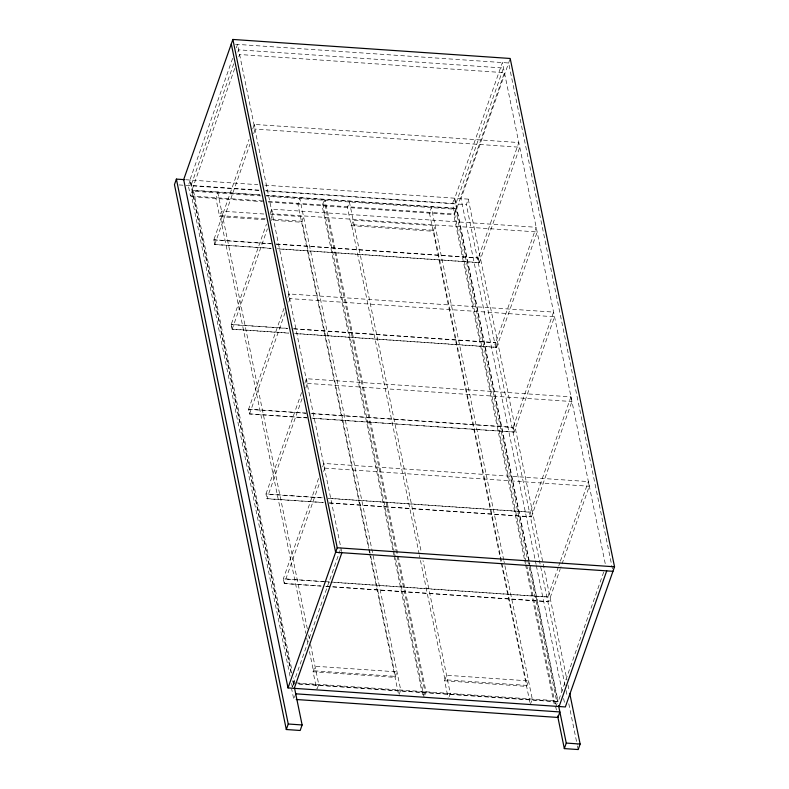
<?xml version="1.0" encoding="UTF-8"?>
<svg xmlns="http://www.w3.org/2000/svg" width="789" height="789" viewBox="0 0 789 789"><rect width="100%" height="100%" fill="white"/><g stroke="black" fill="none" stroke-linecap="round" stroke-linejoin="round"><path stroke-width="0.59" stroke-dasharray="3.94 2.96" d="M232.647 58.307L189.912 180.03L291.033 672.652M236.305 47.873L237.528 44.391L341.627 551.541M233.761 63.751L191.037 185.484L259.699 190.188M237.834 52.163L238.643 49.835L503.49 68.012L455.884 203.651L265.824 190.613M234.718 68.426L191.993 190.149L260.656 194.863M238.791 56.828L239.609 54.51L504.457 72.687L456.841 208.326L266.79 195.278M262.944 200.919L190.455 195.948L192.388 190.435L259.966 195.07M290.056 676.173L191.658 196.796L193.591 191.283L261.909 195.968M264.926 219.737L219.648 216.63L221.581 211.117L264.414 214.046M271.071 248.427L214.746 244.57L213.789 239.895L249.058 139.406M252.707 129.031L254.324 124.415L518.827 142.562L478.282 258.042L479.248 262.717L277.195 248.851M214.746 244.57L250.024 144.081M253.663 133.696L255.281 129.08L254.324 124.415M288.468 333.155L232.134 329.289L231.177 324.614L266.455 224.125M270.094 213.75L271.712 209.134L536.214 227.281L495.679 342.761L496.636 347.436L294.583 333.569M232.134 329.289L267.412 228.8M271.051 218.415L272.669 213.799L271.712 209.134M307.099 417.904L249.521 414.008L248.584 409.284L284.208 307.789M287.857 297.414L289.07 293.952L553.572 312.099L513.067 427.48M392.814 549.894L322.168 205.751L324.111 200.238L266.8 196.303M249.521 414.008L285.174 312.464M288.813 302.088L290.027 298.627L289.07 293.952M394.352 552.379L323.214 205.83L325.147 200.307L455.667 209.263L556.541 700.721L555.387 704.025M351.204 225.654L353.147 220.141L435.124 225.762L433.191 231.276L351.204 225.654L347.476 207.487L349.419 201.974L421.296 552.152M301.585 392.567L265.942 494.101L322.287 497.918M304.82 383.336L306.438 378.72L570.94 396.867L571.907 401.542L531.401 516.923L530.494 512.1L328.441 498.244M323.243 502.593L266.899 498.776L302.542 397.232M305.777 388.01L307.404 383.395L306.438 378.72M318.569 478.44L283.29 578.929L329.832 582.114M322.622 466.901L323.835 463.439L588.338 481.586L589.294 486.261L560.545 568.149M320.995 586.119L284.257 583.594L319.525 483.105M323.579 471.575L324.792 468.114L323.835 463.439M524.369 558.918L453.724 214.786L455.667 209.263M509.802 59.609L461.003 198.631L535.11 559.648M293.301 683.678L340.503 549.193M292.433 686.755L293.587 683.442M293.695 684.941L294.475 682.732L293.478 677.909M565.082 685.661L466.348 204.647L468.281 199.134L263.98 185.109M295.717 693.817L293.784 699.34L291.654 688.955M313.075 671.755L315.008 666.232L396.995 671.863L395.062 677.376L313.075 671.755L316.567 688.777M317.188 688.817L318.736 684.398L310.057 642.088M479.248 262.717L519.783 147.237L255.281 129.08M496.636 347.436L537.171 231.956L272.669 213.799M399.175 694.438L400.723 690.02L299.84 198.572L297.907 204.085L368.542 548.227M313.203 418.377L514.043 432.106L554.529 316.774L290.027 298.627M423.831 695.001L424.985 691.687L324.111 200.238M424.867 695.07L426.03 691.766L325.147 200.307M444.631 680.779L446.564 675.266L528.551 680.887L526.618 686.4L444.631 680.779L448.122 697.811M449.128 696.736L450.292 693.423L423.022 560.575M570.94 396.867L530.445 512.248L328.392 498.392M558.375 566.936L547.793 597.076L331.055 582.203M558.78 565.782L559.993 562.32M560.397 561.166L588.338 481.586M325.887 586.454L548.75 601.741L560.141 569.303M530.346 704.567L532.279 699.054L504.013 561.374M555.811 707.082L557.744 701.569L294.82 683.53M603.723 572.005L558.148 701.845L298.203 684.014M235.447 44.253L508.619 62.992L612.461 568.899M185.642 179.734L257.835 184.695M179.083 184.932L259.581 190.465M265.725 190.879L466.348 204.647M266.11 195.494L456.545 208.562L454.612 214.075L267.856 201.264M191.658 196.796L262.421 201.659M268.536 202.073L322.168 205.751M323.214 205.83L453.724 214.786M270.528 214.47L303.568 216.738L301.635 222.251L271.041 220.151M265.272 218.731L220.003 215.624L305.747 633.32M271.396 219.155L301.99 221.245L395.407 676.37L313.42 670.749L309.456 651.438M271.396 243.693L213.839 239.748L214.795 244.412L271.13 248.279M276.288 244.028L478.341 257.895L479.298 262.559L277.245 248.703M213.789 239.895L271.337 243.84M276.239 244.176L478.282 258.042M287.561 328.332L231.226 324.466L232.193 329.131L288.518 332.997M293.686 328.747L495.729 342.613L496.685 347.288L294.642 333.422M231.177 324.614L287.502 328.48M293.626 328.905L495.679 342.761M307.404 383.395L571.907 401.542M306.171 413.13L248.624 409.185L249.58 413.85L307.128 417.805M311.073 413.466L513.116 427.332L514.083 432.007L312.03 418.14M248.565 409.333L306.142 413.229M312.247 413.702L513.087 427.431L514.024 432.155M324.792 468.114L589.294 486.261M322.326 497.82L265.992 493.953L266.899 498.776M266.948 498.628L323.283 502.485M329.407 502.909L531.451 516.775M329.348 503.057L531.421 516.874M323.756 581.542L283.35 578.771L284.257 583.594M324.979 581.631L329.881 581.966M331.104 582.055L547.852 596.918L548.75 601.741M284.306 583.446L321.044 585.961M325.946 586.296L548.809 601.593M295.688 682.82L424.985 691.687M426.03 691.766L556.541 700.721M605.232 563.632L502.376 62.568L454.76 198.207L529.863 564.046M468.281 199.134L567.015 680.138M568.011 684.96L568.997 689.783M566.068 690.483L567.064 695.296M568.79 703.739L577.203 744.727M577.459 745.93L578.199 749.55M535.356 560.851L536.096 564.47M536.342 565.683L562.123 691.253M563.612 698.492L564.845 704.538M530.109 565.249L558.109 701.687M528.896 561.048L454.415 198.177L452.482 203.69L556.413 710.021M529.153 562.251L558.217 703.877M524.616 560.121L525.366 563.75M525.612 564.954L554.115 703.818M503.776 560.19L431.396 207.596L429.463 213.119L501.094 562.084M501.34 563.287L530.1 703.364M419.206 554.223L351.559 224.648L433.546 230.28L526.963 685.404L444.986 679.773L419.462 555.436M394.599 553.582L395.338 557.212M395.585 558.415L424.087 697.279M393.06 551.097L393.8 554.716M394.056 555.929L422.559 694.793M368.798 549.43L369.538 553.059M369.785 554.263L398.534 694.33M307.325 628.813L217.853 192.95L215.92 198.463L219.648 216.63M308.568 634.849L309.801 640.885M306.734 638.153L307.73 642.986M193.591 191.283L291.989 670.66M291.476 673.116L190.257 180.05L188.324 185.573L190.455 195.948M292.956 680.355L293.952 685.177M292.768 681.104L293.774 686.016M291.545 683.422L292.532 688.255"/><path stroke-width="1.18" d="M184.488 179.655L176.391 179.103L174.458 184.616L286.308 729.519L300.175 730.476L302.118 724.963L294.445 687.584M232.873 39.45L183.669 179.606L288.015 687.919L565.348 706.944L614.542 566.798L510.197 58.475L232.873 39.45L337.219 547.763L288.015 687.919M294.258 688.343L341.874 552.704M286.308 729.519L288.251 724.006L176.391 179.103M559.105 706.52L606.721 570.881M569.737 693.403L580.132 744.037L578.199 749.55L564.332 748.603L566.265 743.08L558.592 705.711M337.219 547.763L614.542 566.798M612.954 571.305L335.631 552.28L231.285 43.967M295.717 693.817L559.874 711.944L557.941 717.457L296.24 699.508M288.251 724.006L302.118 724.963M566.265 743.08L580.132 744.037M557.645 716.047L564.332 748.603"/></g></svg>
